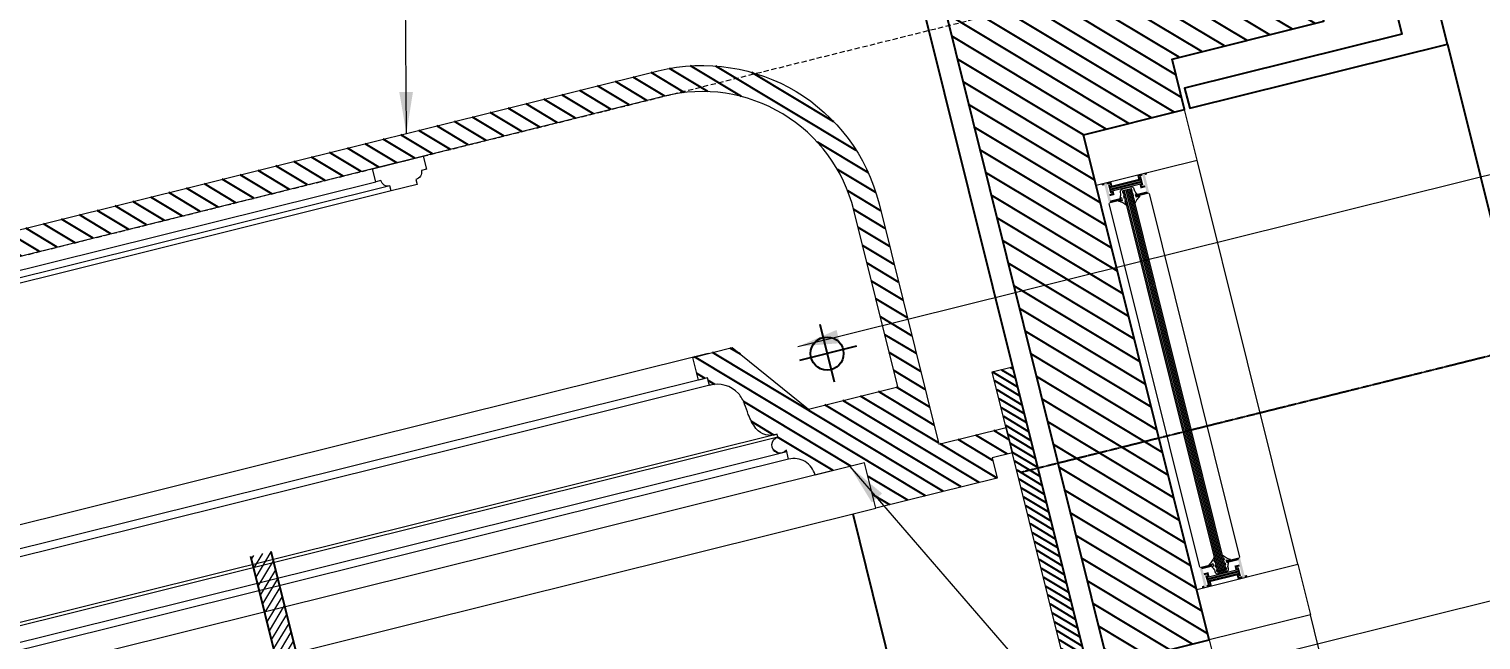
# Model space of a CAD drawing. Header units: inches. Extents: x 252212 to 296477, y 417293 to 492071.
# Drawn here: x 269121 to 270514, y 475418 to 476004 of the extents above; entities that cross this region are included whole.
import ezdxf

# ---------------------------------------------------------------- set-up
doc = ezdxf.new("R2010")
doc.units = ezdxf.units.IN
doc.header["$MEASUREMENT"] = 0
for name, pattern in [('DASHED', [0.75, 0.5, -0.25]), ('HIDDEN', [0.375, 0.25, -0.125]), ('HIDDEN2', [0.1875, 0.125, -0.0625])]:
    doc.linetypes.add(name, pattern=pattern)
for name, color, linetype in [('0 toilet wall finishing', 8, 'Continuous'), ('8', 8, 'Continuous'), ('A-DIM', 9, 'Continuous'), ('A-Hidden', 8, 'HIDDEN'), ('gypsum', 31, 'Continuous'), ('Layer1', 1, 'Continuous'), ('Layer3', 7, 'Continuous'), ('Layer7', 8, 'Continuous'), ('LIGHT', 130, 'Continuous')]:
    doc.layers.add(name, color=color, linetype=linetype)
for name, color, linetype, lineweight in [('A-FLOR-SLAB', 5, 'Continuous', 40), ('A-GLAZ', 134, 'Continuous', 18), ('A-RNDR-ALUM', 1, 'Continuous', 9), ('A-RNDR-PT36', 253, 'Continuous', 20), ('GRC', 41, 'Continuous', 0), ('GRC Hatch', 253, 'Continuous', 0), ('ID-NOTES', 3, 'Continuous', 0)]:
    doc.layers.add(name, color=color, linetype=linetype, lineweight=lineweight)
doc.styles.add('ZZ-Dim All', font='romans.shx', dxfattribs={"width": 0.8})
doc.dimstyles.new('DIM 0200', dxfattribs={"dimscale": 200, "dimtxt": 1, "dimasz": 0.8, "dimexe": 0.5, "dimexo": 1, "dimgap": 0.4, "dimtad": 1, "dimdec": 0, "dimrnd": 10, "dimdsep": 46, "dimtxsty": 'ZZ-Dim All', "dimblk1": 'ARCHTICK', "dimblk2": 'ARCHTICK', "dimsah": 1, "dimcen": 1, "dimdle": 0.5, "dimclrd": 256, "dimclre": 256, "dimclrt": 256, "dimadec": 0, "dimazin": 2, "dimtfac": 1, "dimtdec": 0, "dimtix": 1, "dimtmove": 2, "dimatfit": 2, "dimfxl": 1, "dimfxlon": 1, "dimtolj": 1, "dimtzin": 0, "dimlwd": -1, "dimlwe": -1, "dimarcsym": 0})
doc.dimstyles.new('DIM-100', dxfattribs={"dimscale": 50, "dimtxt": 1.25, "dimasz": 1, "dimexe": 1, "dimexo": 1, "dimgap": 0.6, "dimtad": 1, "dimdec": 0, "dimrnd": 5, "dimdsep": 46, "dimtxsty": 'ZZ-Dim All', "dimblk1": 'ARCHTICK', "dimblk2": 'ARCHTICK', "dimsah": 1, "dimcen": 1, "dimdle": 1, "dimclrd": 256, "dimclre": 8, "dimclrt": 256, "dimazin": 2, "dimtfac": 1, "dimtdec": 0, "dimtix": 1, "dimtmove": 2, "dimatfit": 2, "dimfxl": 0.1, "dimtolj": 1, "dimtzin": 0, "dimlwd": -1, "dimlwe": -1, "dimarcsym": 0})

# ---------------------------------------------------------------- blocks, each defined once
blk = doc.blocks.new('GLAZ-4')
at = {"layer": 'A-GLAZ'}
for p, q in [((-26.27995439554798, 2238.488124454743, -0.0007200283772306), (-26.27995596441906, 1858.556487338967, -0.0007200283772306)), ((-24.94528642599471, 2238.488124445256, -0.0007200283772306), (-24.94528799469117, 1858.556487348571, -0.0007200283772306)), ((-23.61061846354278, 2238.488124435709, -0.0007200283772306), (-23.61062003247207, 1858.556487358175, -0.0007200283772306)), ((-22.27595049346565, 2238.488124425872, -0.0007200283772306), (-22.2759520622203, 1858.55648736778, -0.0007200283772306)), ((-20.94128252391238, 2238.488124416617, -0.0007200283772306), (-20.94128409278346, 1858.556487377384, -0.0007200283772306)), ((-19.60661456146045, 2238.488124407071, -0.0007200283772306), (-19.60661613021511, 1858.556487386988, -0.0007200283772306)), ((-18.2719465913251, 2238.488124397351, -0.0007200283772306), (-18.27194810949731, 1858.556487396476, -0.0007200283772306))]:
    blk.add_line(p, q, dxfattribs=at)
at = {"layer": 'A-RNDR-ALUM'}
for p, q in [((-49.98927481868304, 1850.022308205138, -0.0041292365413113), (-49.98927179328166, 2250.022303576989, -0.0007200283772267)), ((-38.16279002366355, 2247.401229954034, -0.0007197793565846), (-37.49545604223385, 2247.401229949261, -0.0007197793565846)), ((-38.16279008093989, 2239.393222120649, -0.0007197793565846), (-38.16279002366355, 2247.401229954034, -0.0007197793565846)), ((-38.16279002360534, 2247.40122995287, -0.0007197793565846), (-37.49545604223385, 2247.401229948096, -0.0007197793565846)), ((-38.16279008088168, 2239.393222119601, -0.0007197793565846), (-38.16279002360534, 2247.40122995287, -0.0007197793565846)), ((-37.49545609951019, 2239.393222115992, -0.0007197793565846), (-37.49545604223385, 2247.401229949261, -0.0007197793565846)), ((-37.49545609951019, 2239.39322211477, -0.0007197793565846), (-37.49545604223385, 2247.401229948096, -0.0007197793565846)), ((-37.49545605422464, 2245.732895009569, -0.0007197793565846), (-7.056443174078593, 2245.732894792047, -0.0007197793565846)), ((-37.49545605428284, 2245.7328950105, -0.0007197793565846), (-7.056443174311423, 2245.73289479257, -0.0007197793565846)), ((-37.49545606254833, 2244.565060507099, -0.0007197793565846), (-7.056443182635121, 2244.565060288762, -0.0007197793565846)), ((-37.49545606249011, 2244.565060505993, -0.0007197793565846), (-7.056443182576912, 2244.565060288588, -0.0007197793565846)), ((-36.01705240318552, 2247.401229938667, -0.0007197793565846), (-35.34971841453808, 2247.401229934069, -0.0007197793565846)), ((-36.01705240324372, 2247.401229937445, -0.0007197793565846), (-35.34971841447987, 2247.401229932788, -0.0007197793565846)), ((-6.389109173323959, 2247.401229726849, -0.0007197793565846), (-7.056443162087816, 2247.40122973168, -0.0007197793565846)), ((-7.056443219422362, 2239.393221898354, -0.0007197793565846), (-7.056443162087816, 2247.40122973168, -0.0007197793565846)), ((-6.389109173556787, 2247.401229725511, -0.0007197793565846), (-7.056443162262437, 2247.401229730342, -0.0007197793565846)), ((-7.056443219655192, 2239.393221897015, -0.0007197793565846), (-7.056443162262437, 2247.401229730342, -0.0007197793565846)), ((-6.389109230658505, 2239.393221893406, -0.0007197793565846), (-6.389109173323959, 2247.401229726849, -0.0007197793565846)), ((-6.389109230716713, 2239.393221892358, -0.0007197793565846), (-6.389109173556787, 2247.401229725511, -0.0007197793565846)), ((49.98927492252551, 1850.022308205138, -0.0041292365413113), (49.98927813692715, 2250.044610656565, -0.0007199038669056)), ((-38.16279008093989, 2239.393222120649, -0.0007197793565846), (-37.49545609951019, 2239.393222115992, -0.0007197793565846)), ((-38.16279008088168, 2239.393222119601, -0.0007197793565846), (-37.49545609951019, 2239.39322211477, -0.0007197793565846)), ((-37.49545607093023, 2243.397226061672, -0.0007197793565846), (-7.0564431908424, 2243.397225843859, -0.0007197793565846)), ((-37.49545607093023, 2243.397226060624, -0.0007197793565846), (-7.056443190725986, 2243.397225842113, -0.0007197793565846)), ((-37.49545607931214, 2242.229391558154, -0.0007197793565846), (-7.056443199224303, 2242.229391339876, -0.0007197793565846)), ((-37.49545607937035, 2242.229391557048, -0.0007197793565846), (-7.056443199166097, 2242.229391338886, -0.0007197793565846)), ((-37.49545608751942, 2241.061557112669, -0.0007197793565846), (-7.056443207547997, 2241.06155689538, -0.0007197793565846)), ((-37.49545608751942, 2241.061557111447, -0.0007197793565846), (-7.056443207664414, 2241.061556894099, -0.0007197793565846)), ((-36.01705246052006, 2239.393222105457, -0.0007197793565846), (-35.34971847163979, 2239.393222100684, -0.0007197793565846)), ((-36.01705246052006, 2239.393222104176, -0.0007197793565846), (-35.34971847181441, 2239.393222099461, -0.0007197793565846)), ((-6.389109230658505, 2239.393221893406, -0.0007197793565846), (-7.056443219422362, 2239.393221898354, -0.0007197793565846)), ((-6.389109230716713, 2239.393221892358, -0.0007197793565846), (-7.056443219655192, 2239.393221897015, -0.0007197793565846)), ((-38.16279008070706, 1860.651389662467, -0.0007197793565846), (-37.49545609927736, 1860.65138966724, -0.0007197793565846)), ((-38.16279008070706, 1860.651389662467, -0.0007197793565846), (-38.16279002343072, 1852.643381829315, -0.0007197793565846)), ((-38.16279008076526, 1860.651389663631, -0.0007197793565846), (-37.49545609939378, 1860.651389668463, -0.0007197793565846)), ((-38.16279008076526, 1860.651389663631, -0.0007197793565846), (-38.16279002354713, 1852.643381830304, -0.0007197793565846)), ((-37.49545609927736, 1860.65138966724, -0.0007197793565846), (-37.49545604200103, 1852.643381833972, -0.0007197793565846)), ((-37.49545609939378, 1860.651389668463, -0.0007197793565846), (-37.49545604217565, 1852.643381835077, -0.0007197793565846)), ((-37.49545608746121, 1858.983054670505, -0.0007197793565846), (-7.056443207489793, 1858.983054887794, -0.0007197793565846)), ((-37.495456087403, 1858.983054671844, -0.0007197793565846), (-7.056443207431581, 1858.983054889133, -0.0007197793565846)), ((-37.4954560791375, 1857.815220225137, -0.0007197793565846), (-7.056443199107889, 1857.815220443357, -0.0007197793565846)), ((-37.4954560791375, 1857.815220226126, -0.0007197793565846), (-7.056443199166097, 1857.815220444463, -0.0007197793565846)), ((-37.49545607087203, 1856.647385721618, -0.0007197793565846), (-7.056443190667777, 1856.647385939315, -0.0007197793565846)), ((-37.4954560706974, 1856.647385722608, -0.0007197793565846), (-7.056443190667777, 1856.647385941294, -0.0007197793565846)), ((-37.49545606254833, 1855.479551276192, -0.0007197793565846), (-7.05644318240229, 1855.479551494471, -0.0007197793565846)), ((-37.49545606249011, 1855.479551277239, -0.0007197793565846), (-7.056443182460497, 1855.479551494529, -0.0007197793565846)), ((-37.49545605416643, 1854.311716773663, -0.0007197793565846), (-7.056443174020388, 1854.311716991128, -0.0007197793565846)), ((-37.49545605405001, 1854.311716772791, -0.0007197793565846), (-7.056443174195008, 1854.311716990778, -0.0007197793565846)), ((-36.01705246040365, 1860.651389677776, -0.0007197793565846), (-35.34971847158157, 1860.651389682607, -0.0007197793565846)), ((-36.01705246046186, 1860.651389679057, -0.0007197793565846), (-35.34971847181441, 1860.651389683713, -0.0007197793565846)), ((-6.389109230542087, 1860.651389889827, -0.0007197793565846), (-7.056443219364156, 1860.651389884937, -0.0007197793565846)), ((-7.056443219364156, 1860.651389884937, -0.0007197793565846), (-7.056443162087816, 1852.64338205161, -0.0007197793565846)), ((-6.389109230600297, 1860.651389890816, -0.0007197793565846), (-7.056443219305947, 1860.651389886217, -0.0007197793565846)), ((-7.056443219305947, 1860.651389886217, -0.0007197793565846), (-7.056443162146023, 1852.643382052949, -0.0007197793565846)), ((-6.389109230542087, 1860.651389889827, -0.0007197793565846), (-6.389109173323959, 1852.643382056383, -0.0007197793565846)), ((-6.389109230600297, 1860.651389890816, -0.0007197793565846), (-6.389109173440374, 1852.64338205778, -0.0007197793565846)), ((-38.16279002343072, 1852.643381829315, -0.0007197793565846), (-37.49545604200103, 1852.643381833972, -0.0007197793565846)), ((-38.16279002354713, 1852.643381830304, -0.0007197793565846), (-37.49545604217565, 1852.643381835077, -0.0007197793565846)), ((-36.0170524030691, 1852.643381844391, -0.0007197793565846), (-35.34971841436345, 1852.643381849164, -0.0007197793565846)), ((-36.01705240312732, 1852.643381845788, -0.0007197793565846), (-35.34971841436345, 1852.643381850503, -0.0007197793565846)), ((-6.389109173323959, 1852.643382056383, -0.0007197793565846), (-7.056443162087816, 1852.64338205161, -0.0007197793565846)), ((-6.389109173440374, 1852.64338205778, -0.0007197793565846), (-7.056443162146023, 1852.643382052949, -0.0007197793565846))]:
    blk.add_line(p, q, dxfattribs=at)
at = {"layer": 'A-RNDR-ALUM', "elevation": -0.0041292365413113}
for points in [[(-49.98927481885766, 2250.022303578036), (49.9892749223509, 2250.022303578154), (49.98927487072069, 2300.022288537235), (-49.98927487048786, 2300.022288537177)], [(-49.98927481868304, 1850.022308205138), (49.98927492252551, 1850.022308205138), (49.98927487083711, 1800.022323246056), (-49.98927487042966, 1800.022323246056)], [(-49.98927481868304, 1750.022338286973), (49.98927492252551, 1750.022338287031), (49.98927487083711, 1800.022323246056), (-49.98927487042966, 1800.022323246172)]]:
    blk.add_lwpolyline(points, close=True, dxfattribs=at)
at = {"layer": 'A-RNDR-ALUM', "const_width": 0.927594236810144, "elevation": -0.0007197793565846}
for points in [[(-43.69363499921747, 2248.639873247012, -0.4142135623730951), (-44.16410545428514, 2249.110343708773)], [(-43.69363499921747, 2248.639873245906, -0.4142135623730951), (-44.16410545411053, 2249.110343707609)], [(-0.7173264738521539, 2248.623073523399, 0.4142135623730951), (-0.2468560124980286, 2249.093543978583)], [(-0.7173264738521539, 2248.623073522351, 0.4142135623730951), (-0.2468560124398209, 2249.093543977477)], [(-43.69363499910105, 1851.404738536221, 0.4142135623730951), (-44.16410545411053, 1850.934268074459)], [(-43.69363499898463, 1851.404738537385, 0.4142135623730951), (-44.16410545411053, 1850.934268075565)], [(-0.7173264736775309, 1851.421538259834, -0.4142135623730951), (-0.2468560124398209, 1850.95106780465)], [(-0.7173264736775309, 1851.421538260882, -0.4142135623730951), (-0.2468560123816132, 1850.951067805814)]]:
    blk.add_lwpolyline(points, format="xyb", dxfattribs=at)
at = {"layer": 'A-RNDR-ALUM', "elevation": -0.0041289875206653}
for points in [[(-14.00100916583324, 2232.41238218511), (-15.60261072550202, 2232.412382196635), (-15.60261074628215, 2229.492137078778, -0.0155525880924592), (-14.7753579103155, 2230.009979850672), (-11.59860684286104, 2230.009979828086, 0.1043043731108854), (-18.27194671926554, 2223.901338047522), (-18.27194670093013, 2226.481355289056, -0.0160355215991069), (-17.60461271245731, 2227.2344921818), (-17.60461270366795, 2228.481005052861), (-18.27194668189622, 2229.148339041043), (-18.27194666175637, 2231.979597350524), (-17.60461268341169, 2231.31226336211), (-17.60461266629863, 2233.686210122949), (-18.2719466445269, 2234.353544110549), (-18.27194662438705, 2237.184802420438), (-17.6046126462752, 2236.517468432081), (-17.60461261548335, 2237.820790400845, 0.4142135623730943), (-18.27194659371162, 2238.488124388736), (-26.27995439374354, 2238.488124446071, 0.4142135623730959), (-26.94728838157607, 2237.820790467726), (-26.94728841236794, 2236.517468499078), (-26.27995442447718, 2237.184802477714), (-26.27995444461703, 2234.353544167941), (-26.94728843262419, 2233.686210189713), (-26.94728844967904, 2231.312263429165), (-26.27995446161368, 2231.979597407975), (-26.27995448198635, 2229.148339098378), (-26.94728846970247, 2228.481005119625), (-26.94728847878288, 2227.234492248507, -0.0160355215991069), (-26.27995450084564, 2226.481355346157), (-26.27995451970492, 2223.901338104857, 0.1043043731108854), (-32.95329430873972, 2230.009979980823), (-29.77654324186733, 2230.009979958064, -0.0155525880924592), (-28.94929041265277, 2229.49213717418), (-28.94929039193085, 2232.412382292096), (-30.55089195148321, 2232.412382303504, 0.0216463737862068), (-28.94929036666872, 2235.941006879439), (-28.94929033180233, 2237.820790482161, -0.4142135623730379), (-26.27995437936625, 2240.490126396238), (-18.27194657939253, 2240.49012633902, -0.4142135623730357), (-15.6026106653153, 2237.820790386409), (-15.60261070018168, 2235.94100678392, 0.021646373786206)], [(-14.00100916565861, 1867.632229598122), (-15.6026107253856, 1867.632229586597), (-15.60261074622394, 1870.552474704454, 0.0155525880924592), (-14.7753579102573, 1870.034631932561), (-11.59860684268642, 1870.034631955205, -0.1043043731108854), (-18.27194671926554, 1876.143273735768), (-18.27194670081371, 1873.563256494235, 0.0160355215991069), (-17.60461271245731, 1872.81011960149), (-17.60461270349332, 1871.563606730488), (-18.27194668177981, 1870.896272742131), (-18.27194666152354, 1868.065014432825), (-17.60461268329527, 1868.732348421006), (-17.60461266624043, 1866.358401660342), (-18.2719466445269, 1865.691067672625), (-18.27194662415422, 1862.859809362795), (-17.60461264610057, 1863.527143351035), (-17.60461261530872, 1862.223821382445, -0.4142135623730943), (-18.27194659347879, 1861.556487394497), (-26.27995439362712, 1861.556487337219, -0.4142135623730959), (-26.94728838145966, 1862.223821315623), (-26.94728841213509, 1863.527143284154), (-26.27995442441898, 1862.85980930546), (-26.27995444461703, 1865.691067615291), (-26.94728843250778, 1866.358401593519), (-26.94728844950442, 1868.732348354126), (-26.27995446155547, 1868.065014375314), (-26.27995448192815, 1870.896272684855), (-26.94728846970247, 1871.563606663607), (-26.94728847878288, 1872.810119534784, 0.0160355215991069), (-26.27995450084564, 1873.563256437133), (-26.27995451941388, 1876.143273678375, -0.1043043731108854), (-32.9532943086233, 1870.034631802409), (-29.7765432416345, 1870.034631825168, 0.0155525880924592), (-28.94929041247815, 1870.552474608994), (-28.94929039163981, 1867.632229491137), (-30.55089195148321, 1867.632229479786, -0.0216463737862068), (-28.9492903664941, 1864.103604903794), (-28.94929033174412, 1862.22382130113, 0.4142135623730379), (-26.27995437924983, 1859.554485387052), (-18.27194657921791, 1859.554485444328, 0.4142135623730357), (-15.60261066525709, 1862.223821396706), (-15.60261069994885, 1864.103604999371, -0.021646373786206)]]:
    blk.add_lwpolyline(points, format="xyb", close=True, dxfattribs=at)
at = {"layer": 'A-RNDR-ALUM'}
for points in [[(-44.62790256232255, 2250.044611304533, -0.0007197793565846), (-44.62790256895821, 2249.110343713197, -0.0007197793565846), (-42.22550022555513, 2250.044611287303, -0.0007197793565846), (-43.69363499229075, 2249.110343706619, -0.0007197793565846)], [(-44.62790256232255, 2250.044611303136, -0.0007197793565846), (-44.62790256895821, 2249.110343711975, -0.0007197793565846), (-42.22550022555513, 2250.044611286081, -0.0007197793565846), (-43.69363499229075, 2249.110343705397, -0.0007197793565846)], [(-42.22550022555513, 2250.044611287303, -0.0007197793565846), (-43.69363499229075, 2249.110343706619, -0.0007197793565846), (-42.22550023911753, 2248.176076104923, -0.0007197793565846), (-43.69363499904284, 2248.176076115342, -0.0007197793565846)], [(-42.22550022555513, 2250.044611286081, -0.0007197793565846), (-43.69363499229075, 2249.110343705397, -0.0007197793565846), (-42.22550023900111, 2248.176076103584, -0.0007197793565846), (-43.69363499898463, 2248.176076114352, -0.0007197793565846)], [(-36.88682837400121, 2248.176076066797, -0.0007197793565846), (-35.01829320727849, 2250.044611235848, -0.0007197793565846), (-39.82309790200088, 2248.17607608781, -0.0007197793565846), (-39.82309788849671, 2250.04461127019, -0.0007197793565846)], [(-36.88682837405941, 2248.176076065458, -0.0007197793565846), (-35.01829320716206, 2250.044611234567, -0.0007197793565846), (-39.82309790182626, 2248.176076086413, -0.0007197793565846), (-39.82309788838029, 2250.04461126891, -0.0007197793565846)], [(-36.88682838930982, 2246.04060736153, -0.0007197793565846), (-35.01829323580023, 2246.040607348201, -0.0007197793565846), (-36.88682837400121, 2248.176076066797, -0.0007197793565846), (-35.01829320727849, 2250.044611235848, -0.0007197793565846)], [(-36.88682838936804, 2246.040607360483, -0.0007197793565846), (-35.01829323580023, 2246.040607347153, -0.0007197793565846), (-36.88682837405941, 2248.176076065458, -0.0007197793565846), (-35.01829320716206, 2250.044611234567, -0.0007197793565846)], [(-7.524133104481733, 2248.176075856667, -0.0007197793565846), (-9.392668244428931, 2250.044611052494, -0.0007197793565846), (-4.587863584107251, 2248.176075835829, -0.0007197793565846), (-4.587863570603076, 2250.044611018151, -0.0007197793565846)], [(-7.524133119790349, 2246.040607151401, -0.0007197793565846), (-9.392668272950681, 2246.040607164905, -0.0007197793565846), (-7.524133104481733, 2248.176075856667, -0.0007197793565846), (-9.392668244428931, 2250.044611052494, -0.0007197793565846)], [(-7.524133119848557, 2246.040607150527, -0.0007197793565846), (-9.392668272950681, 2246.040607163799, -0.0007197793565846), (-7.524133104365318, 2248.176075855445, -0.0007197793565846), (-9.392668244370725, 2250.044611051213, -0.0007197793565846)], [(-7.524133104365318, 2248.176075855445, -0.0007197793565846), (-9.392668244370725, 2250.044611051213, -0.0007197793565846), (-4.587863584107251, 2248.176075834315, -0.0007197793565846), (-4.587863570661284, 2250.044611016929, -0.0007197793565846)], [(-2.185461226385084, 2250.044611000805, -0.0007197793565846), (-0.7173264723969623, 2249.11034339905, -0.0007197793565846), (-2.185461239772848, 2248.176075818599, -0.0007197793565846), (-0.7173264792654666, 2248.176075807889, -0.0007197793565846)], [(0.2169411102659069, 2250.044610983692, -0.0007197793565846), (0.2169411035720259, 2249.110343392356, -0.0007197793565846), (-2.185461226385084, 2250.044611000805, -0.0007197793565846), (-0.7173264723969623, 2249.11034339905, -0.0007197793565846)], [(-2.185461226326879, 2250.044610999641, -0.0007197793565846), (-0.7173264725133777, 2249.110343397886, -0.0007197793565846), (-2.185461239714641, 2248.176075817144, -0.0007197793565846), (-0.7173264793236741, 2248.176075806725, -0.0007197793565846)], [(0.2169411100912839, 2250.044610982295, -0.0007197793565846), (0.2169411035720259, 2249.110343391367, -0.0007197793565846), (-2.185461226326879, 2250.044610999641, -0.0007197793565846), (-0.7173264725133777, 2249.110343397886, -0.0007197793565846)], [(-40.6486265542335, 2232.411793960375, -0.0007200283772306), (-40.64862656273179, 2231.210592788295, -0.0007200283772306), (-29.91912160877837, 2232.411793883541, -0.0007200283772306), (-29.91912161745131, 2231.210592711402, -0.0007200283772306)], [(-40.64862655405886, 2232.411793959327, -0.0007200283772306), (-40.64862656278999, 2231.210592787247, -0.0007200283772306), (-29.91912160883657, 2232.411793882377, -0.0007200283772306), (-29.9191216173931, 2231.210592710413, -0.0007200283772306)], [(-40.64862656278999, 2231.211181209656, -0.0007200283772306), (-40.64862657146296, 2230.009980037459, -0.0007200283772306), (-29.91912161750952, 2231.211181132763, -0.0007200283772306), (-29.91912162612425, 2230.009979960742, -0.0007200283772306)], [(-40.64862656278999, 2231.211181208375, -0.0007200283772306), (-40.64862657128831, 2230.009980036295, -0.0007200283772306), (-29.91912161745131, 2231.211181131541, -0.0007200283772306), (-29.91912162600783, 2230.009979959461, -0.0007200283772306)], [(-39.82309798384085, 2236.697931586707, -0.0007197793565846), (-39.8230979704531, 2238.566466769262, -0.0007197793565846), (-35.01829330268082, 2236.697931552422, -0.0007197793565846), (-36.88682844280265, 2238.566466748249, -0.0007197793565846)], [(-39.82309798384085, 2236.697931585659, -0.0007197793565846), (-39.82309797056951, 2238.566466768039, -0.0007197793565846), (-35.01829330262263, 2236.6979315512, -0.0007197793565846), (-36.88682844274445, 2238.566466747085, -0.0007197793565846)], [(-36.88682842731942, 2240.701935453282, -0.0007197793565846), (-35.01829327392625, 2240.701935440011, -0.0007197793565846), (-36.88682844280265, 2238.566466748249, -0.0007197793565846), (-35.01829330268082, 2236.697931552422, -0.0007197793565846)], [(-36.88682842731942, 2240.701935452118, -0.0007197793565846), (-35.01829327410087, 2240.701935438789, -0.0007197793565846), (-36.88682844274445, 2238.566466747085, -0.0007197793565846), (-35.01829330262263, 2236.6979315512, -0.0007197793565846)], [(-4.320930956921072, 2232.411793700594, -0.0007200283772306), (-4.320930965477598, 2231.210592528456, -0.0007200283772306), (-15.05043590272544, 2232.411793777254, -0.0007200283772306), (-15.05043591139838, 2231.210592605174, -0.0007200283772306)], [(-4.320930956746452, 2232.411793699313, -0.0007200283772306), (-4.320930965477598, 2231.210592527408, -0.0007200283772306), (-15.05043590272544, 2232.411793776089, -0.0007200283772306), (-15.05043591139838, 2231.210592603893, -0.0007200283772306)], [(-4.320930965535808, 2231.211180949584, -0.0007200283772306), (-4.320930973975919, 2230.009979777504, -0.0007200283772306), (-15.05043591139838, 2231.211181026418, -0.0007200283772306), (-15.0504359198967, 2230.00997985428, -0.0007200283772306)], [(-4.320930965477598, 2231.211180948536, -0.0007200283772306), (-4.320930974034125, 2230.00997977634, -0.0007200283772306), (-15.05043591151479, 2231.211181025312, -0.0007200283772306), (-15.0504359199549, 2230.009979853232, -0.0007200283772306)], [(-7.524133157916367, 2240.701935243269, -0.0007197793565846), (-9.392668311367741, 2240.701935256657, -0.0007197793565846), (-7.524133173283186, 2238.566466538236, -0.0007197793565846), (-9.392668339831287, 2236.697931369127, -0.0007197793565846)], [(-7.52413315779995, 2240.701935241988, -0.0007197793565846), (-9.392668311251327, 2240.701935255434, -0.0007197793565846), (-7.524133173283186, 2238.566466536955, -0.0007197793565846), (-9.392668339947702, 2236.697931367904, -0.0007197793565846)], [(-4.587863666063638, 2236.697931334667, -0.0007197793565846), (-4.587863652617668, 2238.566466517048, -0.0007197793565846), (-9.392668339831287, 2236.697931369127, -0.0007197793565846), (-7.524133173283186, 2238.566466538236, -0.0007197793565846)], [(-4.587863666005432, 2236.69793133362, -0.0007197793565846), (-4.587863652617668, 2238.566466515884, -0.0007197793565846), (-9.392668339947702, 2236.697931367904, -0.0007197793565846), (-7.524133173283186, 2238.566466536955, -0.0007197793565846)], [(-40.64862656267361, 1868.833430573635, -0.0007200283772306), (-40.64862657128831, 1870.034631745773, -0.0007200283772306), (-29.91912161721848, 1868.833430650527, -0.0007200283772306), (-29.91912162600783, 1870.034631822375, -0.0007200283772306)], [(-40.64862656267361, 1868.833430574857, -0.0007200283772306), (-40.6486265712301, 1870.034631746937, -0.0007200283772306), (-29.9191216173931, 1868.833430651692, -0.0007200283772306), (-29.91912162594963, 1870.034631823772, -0.0007200283772306)], [(-40.64862655411707, 1867.632817822858, -0.0007200283772306), (-40.64862656255718, 1868.834018994879, -0.0007200283772306), (-29.91912160877837, 1867.63281789975, -0.0007200283772306), (-29.91912161727669, 1868.83401907183, -0.0007200283772306)], [(-40.64862655405886, 1867.632817823963, -0.0007200283772306), (-40.64862656261539, 1868.834018996102, -0.0007200283772306), (-29.91912160877837, 1867.632817900914, -0.0007200283772306), (-29.91912161721848, 1868.834019072878, -0.0007200283772306)], [(-4.32093096524477, 1868.833430833649, -0.0007200283772306), (-4.320930973917712, 1870.034632005729, -0.0007200283772306), (-15.05043591128196, 1868.833430756873, -0.0007200283772306), (-15.05043591983849, 1870.034631929011, -0.0007200283772306)], [(-4.320930965302975, 1868.833430834813, -0.0007200283772306), (-4.320930973859502, 1870.034632006951, -0.0007200283772306), (-15.05043591122376, 1868.833430757979, -0.0007200283772306), (-15.05043591972208, 1870.034631930001, -0.0007200283772306)], [(-4.320930956804658, 1867.632818082813, -0.0007200283772306), (-4.320930965419393, 1868.834019254835, -0.0007200283772306), (-15.05043590249261, 1867.632818005979, -0.0007200283772306), (-15.05043591122376, 1868.834019178059, -0.0007200283772306)], [(-4.320930956746452, 1867.632818083977, -0.0007200283772306), (-4.32093096524477, 1868.834019255882, -0.0007200283772306), (-15.05043590255082, 1867.632818007201, -0.0007200283772306), (-15.05043591116555, 1868.83401917934, -0.0007200283772306)], [(-39.82309798372444, 1863.346680196526, -0.0007197793565846), (-39.82309797039489, 1861.478145014029, -0.0007197793565846), (-35.01829330262263, 1863.346680230694, -0.0007197793565846), (-36.88682844251161, 1861.478145034925, -0.0007197793565846)], [(-39.82309798384085, 1863.346680197632, -0.0007197793565846), (-39.82309797039489, 1861.478145015193, -0.0007197793565846), (-35.018293302448, 1863.346680232091, -0.0007197793565846), (-36.88682844251161, 1861.478145036148, -0.0007197793565846)], [(-36.88682842714479, 1859.342676329892, -0.0007197793565846), (-35.01829327369343, 1859.342676343163, -0.0007197793565846), (-36.88682844251161, 1861.478145034925, -0.0007197793565846), (-35.01829330262263, 1863.346680230694, -0.0007197793565846)], [(-36.886828427203, 1859.342676331056, -0.0007197793565846), (-35.01829327386804, 1859.342676344444, -0.0007197793565846), (-36.88682844251161, 1861.478145036148, -0.0007197793565846), (-35.018293302448, 1863.346680232091, -0.0007197793565846)], [(-36.88682838913519, 1854.004004421818, -0.0007197793565846), (-35.01829323562561, 1854.004004435031, -0.0007197793565846), (-36.88682837388479, 1851.868535716436, -0.0007197793565846), (-35.01829320698745, 1850.000000547385, -0.0007197793565846)], [(-36.88682838913519, 1854.004004422692, -0.0007197793565846), (-35.01829323568382, 1854.004004436196, -0.0007197793565846), (-36.88682837388479, 1851.868535717833, -0.0007197793565846), (-35.01829320704564, 1850.000000548724, -0.0007197793565846)], [(-4.587863666005432, 1863.346680448565, -0.0007197793565846), (-4.587863652501254, 1861.478145266184, -0.0007197793565846), (-9.392668339656664, 1863.346680414222, -0.0007197793565846), (-7.524133173166772, 1861.478145244997, -0.0007197793565846)], [(-7.52413315779995, 1859.34267654008, -0.0007197793565846), (-9.392668311076703, 1859.342676526576, -0.0007197793565846), (-7.524133173166772, 1861.478145244997, -0.0007197793565846), (-9.392668339656664, 1863.346680414222, -0.0007197793565846)], [(-4.587863665889016, 1863.346680449613, -0.0007197793565846), (-4.587863652501254, 1861.478145267349, -0.0007197793565846), (-9.392668339831287, 1863.346680415329, -0.0007197793565846), (-7.524133173283186, 1861.478145246335, -0.0007197793565846)], [(-7.524133157683535, 1859.342676541128, -0.0007197793565846), (-9.392668311018495, 1859.342676527915, -0.0007197793565846), (-7.524133173283186, 1861.478145246335, -0.0007197793565846), (-9.392668339831287, 1863.346680415329, -0.0007197793565846)], [(-7.524133119673933, 1854.004004631773, -0.0007197793565846), (-9.392668272892477, 1854.004004618386, -0.0007197793565846), (-7.524133104365318, 1851.868535926566, -0.0007197793565846), (-9.392668244254306, 1850.000000730623, -0.0007197793565846)], [(-7.524133119557518, 1854.004004632705, -0.0007197793565846), (-9.392668272834273, 1854.004004619433, -0.0007197793565846), (-7.524133104248903, 1851.868535927846, -0.0007197793565846), (-9.392668244137894, 1850.000000732019, -0.0007197793565846)], [(-44.62790256214794, 1850.000000478641, -0.0007197793565846), (-44.6279025687836, 1850.934268070036, -0.0007197793565846), (-42.22550022538053, 1850.000000495871, -0.0007197793565846), (-43.69363499229075, 1850.934268076496, -0.0007197793565846)], [(-44.62790256214794, 1850.000000480097, -0.0007197793565846), (-44.6279025687254, 1850.9342680712, -0.0007197793565846), (-42.22550022543873, 1850.000000497093, -0.0007197793565846), (-43.69363499223253, 1850.934268077836, -0.0007197793565846)], [(-42.22550022538053, 1850.000000495871, -0.0007197793565846), (-43.69363499229075, 1850.934268076496, -0.0007197793565846), (-42.22550023894291, 1851.86853567831, -0.0007197793565846), (-43.69363499892641, 1851.868535667891, -0.0007197793565846)], [(-42.22550022543873, 1850.000000497093, -0.0007197793565846), (-43.69363499223253, 1850.934268077836, -0.0007197793565846), (-42.22550023876828, 1851.86853567959, -0.0007197793565846), (-43.69363499886822, 1851.868535668938, -0.0007197793565846)], [(-36.88682837388479, 1851.868535716436, -0.0007197793565846), (-35.01829320698745, 1850.000000547385, -0.0007197793565846), (-39.82309790165164, 1851.868535695423, -0.0007197793565846), (-39.82309788832207, 1850.000000513042, -0.0007197793565846)], [(-36.88682837388479, 1851.868535717833, -0.0007197793565846), (-35.01829320704564, 1850.000000548724, -0.0007197793565846), (-39.82309790176804, 1851.868535696704, -0.0007197793565846), (-39.82309788832207, 1850.000000514323, -0.0007197793565846)], [(-7.524133104365318, 1851.868535926566, -0.0007197793565846), (-9.392668244254306, 1850.000000730623, -0.0007197793565846), (-4.587863583932628, 1851.86853594752, -0.0007197793565846), (-4.587863570428453, 1850.000000765081, -0.0007197793565846)], [(-7.524133104248903, 1851.868535927846, -0.0007197793565846), (-9.392668244137894, 1850.000000732019, -0.0007197793565846), (-4.587863584049046, 1851.868535948917, -0.0007197793565846), (-4.587863570544866, 1850.000000766362, -0.0007197793565846)], [(-2.185461226268671, 1850.000000782369, -0.0007197793565846), (-0.7173264723969623, 1850.934268384182, -0.0007197793565846), (-2.185461239656433, 1851.868535964633, -0.0007197793565846), (-0.7173264791490509, 1851.868535975517, -0.0007197793565846)], [(-2.185461226268671, 1850.000000783591, -0.0007197793565846), (-0.7173264723969623, 1850.934268385346, -0.0007197793565846), (-2.185461239656433, 1851.86853596603, -0.0007197793565846), (-0.7173264790326357, 1851.868535976507, -0.0007197793565846)], [(0.2169411104987375, 1850.000000799482, -0.0007197793565846), (0.2169411036884412, 1850.934268390702, -0.0007197793565846), (-2.185461226268671, 1850.000000782369, -0.0007197793565846), (-0.7173264723969623, 1850.934268384182, -0.0007197793565846)], [(0.2169411103241146, 1850.000000800821, -0.0007197793565846), (0.2169411037466489, 1850.934268391924, -0.0007197793565846), (-2.185461226268671, 1850.000000783591, -0.0007197793565846), (-0.7173264723969623, 1850.934268385346, -0.0007197793565846)]]:
    blk.add_solid(points, dxfattribs=at)
for points in [[(-42.22550122463142, 2230.009391627624, 0.0026891797868501), (-39.82309887016891, 2232.411793954554, 0.0026891797868501), (-42.22550022555513, 2250.044611287303, 0.0026891797868501), (-39.82309788849671, 2250.04461127019, 0.0026891797868501)], [(-42.22550122463142, 2230.009391626227, 0.0026891797868501), (-39.82309887022712, 2232.411793953273, 0.0026891797868501), (-42.22550022555513, 2250.044611286081, 0.0026891797868501), (-39.82309788838029, 2250.04461126891, 0.0026891797868501)], [(-4.587864552333485, 2232.411793702457, 0.0026891797868501), (-2.185462225170339, 2230.009391340951, 0.0026891797868501), (-4.587863570603076, 2250.044611018151, 0.0026891797868501), (-2.185461226385084, 2250.044611000805, 0.0026891797868501)], [(-4.587864552391691, 2232.411793701118, 0.0026891797868501), (-2.185462225286753, 2230.009391339845, 0.0026891797868501), (-4.587863570661284, 2250.044611016929, 0.0026891797868501), (-2.185461226326879, 2250.044610999641, 0.0026891797868501)], [(-42.22550122463142, 2230.009391627624, -0.0007200283772306), (-39.82309887016891, 2232.411793954554, -0.0007200283772306), (-40.0900324754184, 2230.009391612257, -0.0007200283772306), (-40.09003245813071, 2232.411793956417, -0.0007200283772306)], [(-42.22550122463142, 2230.009391626227, -0.0007200283772306), (-39.82309887022712, 2232.411793953273, -0.0007200283772306), (-40.09003247524378, 2230.009391610976, -0.0007200283772306), (-40.09003245807252, 2232.411793955136, -0.0007200283772306)], [(-2.185462225170339, 2230.009391340951, -0.0007200283772306), (-4.587864552333485, 2232.411793702457, -0.0007200283772306), (-4.320930974034125, 2230.009391356376, -0.0007200283772306), (-4.320930956921072, 2232.411793700594, -0.0007200283772306)], [(-2.185462225286753, 2230.009391339845, -0.0007200283772306), (-4.587864552391691, 2232.411793701118, -0.0007200283772306), (-4.320930974092332, 2230.009391355213, -0.0007200283772306), (-4.320930956746452, 2232.411793699313, -0.0007200283772306)], [(-42.22550122439861, 1870.035220155783, 0.0026891797868501), (-39.82309887005249, 1867.632817828678, 0.0026891797868501), (-42.22550022538053, 1850.000000495871, 0.0026891797868501), (-39.82309788832207, 1850.000000513042, 0.0026891797868501)], [(-42.22550122439861, 1870.035220155783, -0.0007200283772306), (-39.82309887005249, 1867.632817828678, -0.0007200283772306), (-40.09003247518558, 1870.03522017115, -0.0007200283772306), (-40.09003245789791, 1867.632817826816, -0.0007200283772306)], [(-42.22550122439861, 1870.035220157006, 0.0026891797868501), (-39.82309887005249, 1867.632817829843, 0.0026891797868501), (-42.22550022543873, 1850.000000497093, 0.0026891797868501), (-39.82309788832207, 1850.000000514323, 0.0026891797868501)], [(-42.22550122439861, 1870.035220157006, -0.0007200283772306), (-39.82309887005249, 1867.632817829843, -0.0007200283772306), (-40.09003247518558, 1870.035220172256, -0.0007200283772306), (-40.09003245783969, 1867.632817828038, -0.0007200283772306)], [(-4.587864552217071, 1867.632818080776, 0.0026891797868501), (-2.18546222511213, 1870.035220442282, 0.0026891797868501), (-4.587863570428453, 1850.000000765081, 0.0026891797868501), (-2.185461226268671, 1850.000000782369, 0.0026891797868501)], [(-2.18546222511213, 1870.035220442282, -0.0007200283772306), (-4.587864552217071, 1867.632818080776, -0.0007200283772306), (-4.320930973917712, 1870.035220426973, -0.0007200283772306), (-4.320930956804658, 1867.632818082813, -0.0007200283772306)], [(-4.587864552275278, 1867.632818082115, 0.0026891797868501), (-2.18546222511213, 1870.035220443387, 0.0026891797868501), (-4.587863570544866, 1850.000000766362, 0.0026891797868501), (-2.185461226268671, 1850.000000783591, 0.0026891797868501)], [(-2.18546222511213, 1870.035220443387, -0.0007200283772306), (-4.587864552275278, 1867.632818082115, -0.0007200283772306), (-4.320930973975919, 1870.035220428021, -0.0007200283772306), (-4.320930956746452, 1867.632818083977, -0.0007200283772306)]]:
    blk.add_trace(points, dxfattribs=at)
at = {"layer": 'A-RNDR-PT36'}
for p, q in [((-42.22550122451504, 2230.009391620581, -0.0007200283772306), (-42.22550122434038, 1870.035220157588, -0.0007200283772306)), ((-2.185462225228548, 1870.035220444086, -0.0007200283772306), (-2.18546222511213, 2230.009391341009, -0.0007200283772306))]:
    blk.add_line(p, q, dxfattribs=at)
blk = doc.blocks.new('GF-11_SEC B')
at = {"layer": 'Layer7'}
h = blk.add_hatch(dxfattribs=at)
h.set_pattern_fill('ANSI31,_O', color=8, scale=5)
h.set_pattern_definition([(45, (-114263.2526085608, 66663.31839147348), (-11.22532015133644, 11.22532015133644), [])])
h.paths.add_polyline_path([(18422.80798021686, 1778.184395076765), (18072.80798021681, 1778.184395076649), (18072.80798021675, 978.1843950700131), (18222.80798021669, 978.1843950698385), (18222.80798021675, 928.1843950701295), (18322.80798347021, 928.1843950700713), (18322.80798346968, 428.1844102098257), (18422.80798021657, 428.1844101063325)])
h.paths.add_polyline_path([(18422.80796968041, -871.8156350151985), (18322.80798346852, -871.8379803928547), (18322.80798004556, -1371.837945683976), (18222.82943372708, -1371.837945683685), (18222.80798021628, -1421.837945683452), (18072.80798021634, -1421.837945683743), (18072.80798021564, -2471.815604923293), (18422.80797467352, -2471.815604923351)])
at = {"layer": 'Layer1'}
for p, q in [((18442.80797467427, 1778.184395076649), (18442.80797467433, 408.1844101666356)), ((17962.8079778942, 928.1843950693146, 0.0007186471759310001), (17962.80797789391, -1371.815600303526, 0.0007186471759310001))]:
    blk.add_line(p, q, dxfattribs=at)
blk.add_lwpolyline([(17962.80797789397, 1178.184395069547), (18072.80797789397, 1178.184395069664), (18072.80797789409, 1158.184395069489), (18002.80797789415, 1158.184395069489), (18002.8079778942, 948.1843950696057), (18217.80798021686, 948.1843950693728), (18217.80798021669, 928.184395069431), (17962.80797789409, 928.1843950695475), (17962.80797789415, 958.1843950697221), (17982.80797789409, 978.1843950697803), (17982.80797789403, 1128.184395069606), (17962.80797789409, 1148.184395069373)], close=True, dxfattribs=at)
at = {"layer": 'Layer3'}
blk.add_lwpolyline([(18322.80798347021, 928.1843950700713), (18222.80798021675, 928.1843950701295), (18222.80798021669, 978.1843950698385), (18072.80798021675, 978.1843950700131), (18072.80798021681, 1778.184395076649), (18422.80798021686, 1778.184395076765), (18422.80798021657, 428.1844101063325), (18322.80798346968, 428.1844102098257), (18322.80798347015, 928.1843753973371)], dxfattribs=at)
at = {"layer": 'A-FLOR-SLAB', "xscale": -1}
blk.add_blockref('GLAZ-4', (18272.81870859943, -1371.837913139781, 0.0048477592069173), dxfattribs=at)
blk = doc.blocks.new('L1')
at = {"layer": 'LIGHT', "elevation": 3.648573589799419e-06}
for points in [[(-58.16092766117072, 76.66339870879892), (-58.16092766117072, 19.49658948095748)], [(-58.16092766122892, 76.66339870856609), (-58.16092766128713, 19.49658948078286)], [(-29.19216362002771, 47.41520166554255), (-85.49162586161401, 47.41520166554255)], [(-29.19216362008592, 47.41520166536793), (-85.49162586173043, 47.41520166536793)]]:
    blk.add_lwpolyline(points, dxfattribs=at)
at = {"layer": 'LIGHT'}
for centre, radius in [((-58.16092766122892, 47.41520166560076, 3.648573589799419e-06), 15.87653305614366), ((-58.16092766128713, 47.41520166542614, 3.648573589799419e-06), 15.87653305614367)]:
    blk.add_circle(centre, radius, dxfattribs=at)
blk = doc.blocks.new('SECTION A AND B CEILING')
at = {"layer": '8'}
h = blk.add_hatch(dxfattribs=at)
h.set_pattern_fill('ANSI31', color=256, scale=100, style=0)
h.set_pattern_definition([(45, (0, 0), (-8.838834764831843, 8.838834764831843), [])])
edge = h.paths.add_edge_path()
edge.add_line((113691.1493651548, 11126.91300424462), (116053.4967238371, 11126.91300424463))
edge.add_arc((116053.4967238372, 10976.91300424462), 149.9999999999282, -1.1937117960769683e-12, 90.0000000000203, ccw=False)
edge.add_line((116203.4967238371, 10976.91300424468), (116203.496723837, 10801.91300424278))
edge.add_line((116203.496723837, 10801.9130042427), (116114.9967238365, 10801.91300424276))
edge.add_line((116114.9967238365, 10801.91300424282), (116058.3903619259, 10876.91300424282))
edge.add_line((116058.3903619258, 10876.91300424293), (116019.3185105588, 10876.91300424475))
edge.add_line((116019.3185105589, 10876.91300424468), (116019.3185105587, 10854.41300424285))
edge.add_line((116019.3185105587, 10854.41300424282), (116028.3185105587, 10854.41300424279))
edge.add_line((116028.3185105588, 10854.41300424282), (116028.3185105588, 10846.91300424279))
edge.add_arc((116029.2070495836, 10818.97687920788), 27.95025194104063, 29.519025341437327, 91.82174081902218, ccw=False)
edge.add_arc((116021.0670750178, 10817.33650202246), 35.93479784850182, 6.527251481805308, 25.396680804794073, ccw=False)
edge.add_arc((115725.4759079433, 10783.27314875694), 333.482178663346, 4.751447810958609, 6.5686573676051125, ccw=False)
edge.add_arc((116110.9731967425, 10816.63756155031), 53.47024035356978, 186.1635720953731, 202.8448179783845)
edge.add_arc((116077.9926322007, 10803.74599041138), 18.09530210372783, -154.2285071236143, -83.16902979887092)
edge.add_line((116080.1448997484, 10785.77914030827), (116080.1448997484, 10782.77914030826))
edge.add_arc((116080.1448997484, 10774.97963166016), 7.79950864814153, 89.999999999499, 308.4673023854108)
edge.add_line((116084.9967238364, 10768.87290273432), (116084.9967238365, 10759.87290273446))
edge.add_arc((116084.9967238365, 10738.87290273444), 21.00000000006958, 5.491074261954054e-11, 90.0000000000548, ccw=False)
edge.add_line((116105.9967238365, 10738.87290273438), (116154.9967238364, 10738.8729027344))
edge.add_line((116154.9967238365, 10738.87290273444), (116154.9967238366, 10693.87376103482))
edge.add_line((116154.9967238365, 10693.8737610348), (116275.0047884419, 10693.87382241754))
edge.add_line((116275.0047884419, 10693.87382241758), (116275.0047769621, 10713.87383389736))
edge.add_line((116275.0047769622, 10713.87383389735), (116295.0047383233, 10713.87383389743))
edge.add_line((116295.0047383234, 10713.87383389735), (116295.0047289171, 10738.87385082859))
edge.add_line((116295.004728917, 10738.87385082868), (116228.4967302596, 10738.87384837997))
edge.add_line((116228.4967302596, 10738.87384837994), (116228.4967238369, 10976.91300424466))
edge.add_arc((116053.496723837, 10976.91300424479), 174.999999999982, -2.661488157448671e-11, 89.99999999996881)
edge.add_line((116053.496723837, 11151.91300424474), (113691.1493651548, 11151.91300424462))
edge.add_line((113691.1493651548, 11151.91300424456), (113166.4938635723, 11151.91300387654))
edge.add_arc((113166.4938635723, 10976.91300387651), 175.0000000000809, 90.00000000000107, 180.0000000000011)
edge.add_line((112991.4938635722, 10976.91300387646), (112991.4938571496, 10738.87384801183))
edge.add_line((112991.4938571496, 10738.87384801178), (112924.9862361397, 10738.87385046039))
edge.add_line((112924.9862361396, 10738.87385046046), (112924.9862267333, 10713.87383352914))
edge.add_line((112924.9862267333, 10713.87383352919), (112944.9861880946, 10713.87383352931))
edge.add_line((112944.9861880946, 10713.87383352924), (112944.9861766146, 10693.87382204939))
edge.add_line((112944.9861766146, 10693.8738220493), (113064.9938635729, 10693.87376066643))
edge.add_line((113064.9938635729, 10693.87376066647), (113064.9938635729, 10738.87290236624))
edge.add_line((113064.9938635729, 10738.87290236627), (113113.9938635728, 10738.87290236617))
edge.add_arc((113134.9938635728, 10738.87290236616), 20.99999999999904, 90.00000000017059, 180.0000000001706, ccw=False)
edge.add_line((113134.9938635728, 10759.87290236616), (113134.9938635728, 10768.87290236603))
edge.add_arc((113139.8456876609, 10774.97963129182), 7.799508648237652, -128.4673023860859, 90.0000000005354)
edge.add_line((113139.8456876609, 10782.77913993999), (113139.8456876609, 10785.77913994001))
edge.add_arc((113141.9979552086, 10803.74599004327), 18.0953021037371, -96.83097020117899, -25.77149287642497)
edge.add_arc((113109.0173906665, 10816.63756118226), 53.47024035371815, -22.84481797846451, -6.163572095457504)
edge.add_arc((113494.5146794609, 10783.27314839012), 333.4821786582708, 173.4313426325419, 175.2485521891882, ccw=False)
edge.add_arc((113198.9235123915, 10817.33650165389), 35.93479784879082, 154.6033191948509, 173.4727485178063, ccw=False)
edge.add_arc((113190.7835378258, 10818.97687883966), 27.95025194105067, 88.17825918117433, 150.4809746587671, ccw=False)
edge.add_line((113191.6720768505, 10846.91300387471), (113191.6720768506, 10854.41300387462))
edge.add_line((113191.6720768505, 10854.41300387459), (113200.6720768505, 10854.41300387461))
edge.add_line((113200.6720768506, 10854.41300387448), (113200.6720768506, 10876.91300387634))
edge.add_line((113200.6720768505, 10876.91300387646), (113161.6002254834, 10876.9130038746))
edge.add_line((113161.6002254835, 10876.91300387459), (113104.9938635727, 10801.91300387463))
edge.add_line((113104.9938635727, 10801.91300387454), (113016.4938635721, 10801.91300387445))
edge.add_line((113016.4938635721, 10801.91300387459), (113016.4938635722, 10976.91300387655))
edge.add_arc((113166.4938635721, 10976.91300387646), 149.9999999999422, 89.99999999997732, 179.9999999999988, ccw=False)
edge.add_line((113166.4938635723, 11126.91300387646), (113691.1493651549, 11126.91300424462))
at = {"layer": 'gypsum', "lineweight": 0, "ltscale": 5}
blk.add_lwpolyline([(116053.496723837, 11151.91300424474), (113691.1493651548, 11151.91300424456), (113166.4938635723, 11151.91300387646, 0.4142135623730951), (112991.4938635722, 10976.91300387646), (112991.4938571496, 10738.87384801178), (112924.9862361396, 10738.87385046046), (112924.9862267333, 10713.87383352919), (112944.9861880946, 10713.87383352924), (112944.9861766146, 10693.8738220493), (113064.9938635729, 10693.87376066647), (113064.9938635729, 10738.87290236627), (113113.9938635729, 10738.8729023661, -0.414213562373118), (113134.9938635728, 10759.87290236616), (113134.9938635729, 10768.8729023661, 1.40801218203971), (113139.8456876609, 10782.77913993999), (113139.8456876608, 10785.77913994016, 0.3203886580188107), (113158.2934118203, 10795.87845853402, 0.0729144724568156), (113162.1785424252, 10810.89660767454, -0.0079292386621575), (113163.2216474719, 10821.42141752772, -0.0825199636140567), (113166.4614483784, 10832.748318433, -0.2787474963378631), (113191.6720768505, 10846.91300387471), (113191.6720768505, 10854.41300387459), (113200.6720768506, 10854.41300387448), (113200.6720768505, 10876.91300387646), (113161.6002254835, 10876.91300387459), (113104.9938635727, 10801.91300387454), (113016.4938635721, 10801.91300387459), (113016.4938635721, 10801.91300387459), (113016.4938635723, 10976.91300387651, -0.4142135623730951), (113166.4938635723, 11126.91300387646), (113691.1493651548, 11126.91300424462), (116053.4967238371, 11126.91300424456, -0.4142135623730951)], format="xyb", dxfattribs=at)
at = {"xscale": -1, "rotation": 359.9999999999999}
blk.add_blockref('L1', (113016.4938635724, 10801.91300387459), dxfattribs=at)
blk = doc.blocks.new('_ARCHTICK')
at = {"color": 0, "linetype": 'ByBlock', "const_width": 0.15}
blk.add_lwpolyline([(-0.5, -0.5), (0.5, 0.5)], dxfattribs=at)
blk = doc.blocks.new('*D86')
at = {"layer": 'A-DIM', "transparency": 16777216}
blk.add_line((271823.6296064265, 476512.2822628453), (271952.3254933622, 475995.012314042), dxfattribs=at)
at = {"layer": 'A-DIM', "color": 8, "linetype": 'HIDDEN2', "transparency": 16777216}
for p, q in [((271527.7219551732, 476387.1366599107), (271884.2223158757, 476475.8333456927)), ((270072.9527105451, 475578.9518302048), (271988.7744105147, 476055.6050234912))]:
    blk.add_line(p, q, dxfattribs=at)
at = {"layer": 'Defpoints', "color": 0, "transparency": 16777216}
for p in [(271479.2011418722, 476375.0647637624, -4.885294391293436e-05), (271940.2535972137, 476043.5331273429), (270024.4318972441, 475566.8799340565)]:
    blk.add_point(p, dxfattribs=at)
at = {"layer": 'A-DIM', "transparency": 16777216, "xscale": 49.99999999999999, "yscale": 49.99999999999999, "zscale": 49.99999999999999}
for p, rotation in [((271835.7015025748, 476463.7614495443), 103.9714232829857), ((271940.2535972138, 476043.5331273428), 283.9714232829857)]:
    blk.add_blockref('_ARCHTICK', p, dxfattribs=dict(at, rotation=rotation))
at = {"layer": 'A-DIM', "color": 3, "transparency": 16777216, "insert": (271834.6046552632, 476240.3682026804), "char_height": 50, "attachment_point": 5, "rotation": 103.97142328298571, "style": 'ZZ-Dim All'}
blk.add_mtext('\\A1;435', dxfattribs=at)
blk = doc.blocks.new('side')
at = {"layer": 'GRC Hatch'}
h = blk.add_hatch(dxfattribs=at)
h.set_pattern_fill('ANSI31', color=256, scale=50, angle=-13.97142328298568, style=0)
h.set_pattern_definition([(45.00000000000001, (-117061.3490043361, -43787.65705922717), (-4.419417382415927, 4.419417382415926), [])])
h.paths.add_polyline_path([(-20.00000000017462, 3099.999999971478), (-1.164153218269348e-10, 3099.999999971769), (1.164153218269348e-10, 2454.698018647498), (-20, 2454.698018647556)])
at = {"layer": 'Layer1', "color": 6}
for p, q in [((-19.99999999976717, 2454.698018647963, -0.001166761710759081), (-19.99999999988358, 3099.999999971478, 0.0007764560937272806)), ((0, 2454.698018647672, -0.001166761710759081), (2.91038304567337e-10, 3099.999999971536, 0.0007764560937272806))]:
    blk.add_line(p, q, dxfattribs=at)

msp = doc.modelspace()

# ---------------------------------------------------------------- hatches: boundary and pattern name
at = {"layer": 'Layer7'}
h = msp.add_hatch(dxfattribs=at)
h.set_pattern_fill('ANSI31', color=256, scale=50, angle=13.97142328298568, style=0)
h.set_pattern_definition([(148.9714232829857, (302406.9959018655, 482976.2721096273), (3.221659560689482, 5.355689467754646), [])])
h.paths.add_polyline_path([(270813.2468369576, 472671.6790107409), (270793.8385116373, 472666.8502522815), (270045.3809504411, 475675.1406769402), (270064.7892757616, 475679.9694353994)])

# ---------------------------------------------------------------- linework, layer by layer
at = {"layer": '0 toilet wall finishing', "ltscale": 0.1}
msp.add_line((269911.3484861501, 475538.7450021217, -5.713051952758471e-05), (270587.3746459275, 472821.5795544761, -5.713051952758471e-05), dxfattribs=at)
at = {"layer": '8', "color": 6, "lineweight": 0, "ltscale": 5, "elevation": -5.713051952758471e-05}
msp.add_lwpolyline([(270813.2468369576, 472671.6790107409), (270793.8385116373, 472666.8502522815), (270045.3809504411, 475675.1406769402), (270064.7892757616, 475679.9694353994)], close=True, dxfattribs=at)
at = {"layer": 'A-Hidden', "linetype": 'DASHED', "lineweight": 0, "ltscale": 10}
msp.add_line((265757.5769160406, 474951.534349593, 0.001422925892541478), (272429.6034089659, 476611.5232377031, 0.0001177013647298984), dxfattribs=at)
at = {"layer": 'GRC'}
for p, q in [((267212.5604710118, 475300.2087474093, -5.824427100228471e-05), (269453.54551774, 475857.7620331597, -5.824427100228471e-05)), ((269466.9667028423, 475853.8145649704, -5.824427100228471e-05), (267202.5537343847, 475290.4324546461, -5.824427100228471e-05)), ((269468.1738924572, 475848.9624836404, -5.824427100228471e-05), (267203.7609239994, 475285.5803733158, -5.824427100228471e-05)), ((269772.5953713058, 475692.842768714, -5.713051952758471e-05), (267022.542763694, 475008.6343392878, -5.713051952758471e-05)), ((269775.5034991609, 475662.6517376308, -5.713051952758471e-05), (267021.0521549892, 474977.348909999, -5.713051952758471e-05)), ((269771.9682093452, 475669.5008056046, -5.713051952758471e-05), (267027.9751169611, 474986.7999733007, -5.713051952758471e-05)), ((269839.5565117461, 475612.4989946065, -5.713051952758471e-05), (266986.2433308107, 474902.5995094732, -5.713051952758471e-05)), ((269838.8321979772, 475615.4102434047, -5.713051952758471e-05), (266989.6962079162, 474906.5500362842, -5.713051952758471e-05)), ((269848.0309950975, 475598.5328688182, -5.713051952758471e-05), (266990.009525147, 474887.461969355, -5.713051952758471e-05)), ((269890.0374347745, 475579.8138166257, -5.713051952758471e-05), (266971.7569310145, 474853.7505716393, -5.713051952758471e-05)), ((269849.7952351838, 475591.4418234021, -5.713051952758471e-05), (266987.0654762186, 474879.199509608, -5.713051952758471e-05)), ((266935.070031762, 474798.251965174, -5.713051952758471e-05), (269933.659069495, 475544.2958373591, -5.713051952758471e-05))]:
    msp.add_line(p, q, dxfattribs=at)
at = {"layer": 'GRC', "elevation": -5.824427100228471e-05}
msp.add_lwpolyline([(269498.9447971311, 475882.3803728986), (269502.0663173853, 475869.8339841948), (269497.214236055, 475868.6267945801, -0.4136143785872561), (269492.059580758, 475860.0576914316), (269493.2667703729, 475855.2056101016), (269468.1738924572, 475848.9624836404), (269468.1738924572, 475848.9624836404), (269466.9667028423, 475853.8145649704, -0.4136143785872561), (269458.3975996939, 475858.9692202676), (269453.5455183638, 475857.7620306527), (269450.4239837974, 475870.3084767422), (269498.9447971311, 475882.3803728986)], format="xyb", dxfattribs=at)

# ---------------------------------------------------------------- block references
at = {"xscale": -1, "rotation": 13.97142328298426}
msp.add_blockref('GF-11_SEC B', (288137.8014533326, 479426.1207048143, -5.713051952758471e-05), dxfattribs=at)
at = {"rotation": 13.97142328298567}
msp.add_blockref('side', (270101.4558236907, 472494.5866125417, 0.0003500264995140381), dxfattribs=at)
at = {"layer": 'gypsum', "color": 0, "xscale": -1, "rotation": 13.97142328298426}
msp.add_blockref('SECTION A AND B CEILING', (382235.6749012491, 492464.9640718973, -5.713051952758471e-05), dxfattribs=at)

# ---------------------------------------------------------------- dimensions: what is measured, and where the dimension line sits
at = {"layer": 'A-DIM'}
dim = msp.add_linear_dim(base=(271940.2535972137, 476043.5331273429, 0.0003524780833181828), p1=(271479.2011418721, 476375.0647637622, 0.0003036251394052485), p2=(270024.431897244, 475566.8799340564, 0.000352478083318176), angle=103.9714232876301, dimstyle='DIM-100', override={"dimtxt": 1, "dimclrt": 3}, dxfattribs=at)
dim.commit()
dim.dimension.update_dxf_attribs({"geometry": '*D86', "text_midpoint": (271834.6046552632, 476240.3682026804, 0.0003524780833181828)})

# ---------------------------------------------------------------- leaders
at = {"layer": 'ID-NOTES'}
for points in [[(269482.8422534743, 475904.1365632676, 0.0003533292514068636), (269480.9797235432, 476204.8484263636, 0.0003533292514068636), (270795.3311358602, 476531.8568310561, 0.0003533292514068636)], [(269858.6482402021, 475699.4949853207, 0.0003533292514068636), (270940.1532187099, 475968.5715917553, 0.0003533292514068636)], [(269908.472870527, 475584.4003371343, 0.0003524780833181828), (270109.2150481953, 475352.3285752587, 0.0003524780833181828), (271050.0447976556, 475586.4054230293, 0.0003524780833181828)]]:
    msp.add_leader(points, dimstyle='DIM 0200', override={"dimasz": 0.2, "dimtad": 0, "dimclrd": 8}, dxfattribs=at)

doc.saveas('drawing.dxf')
